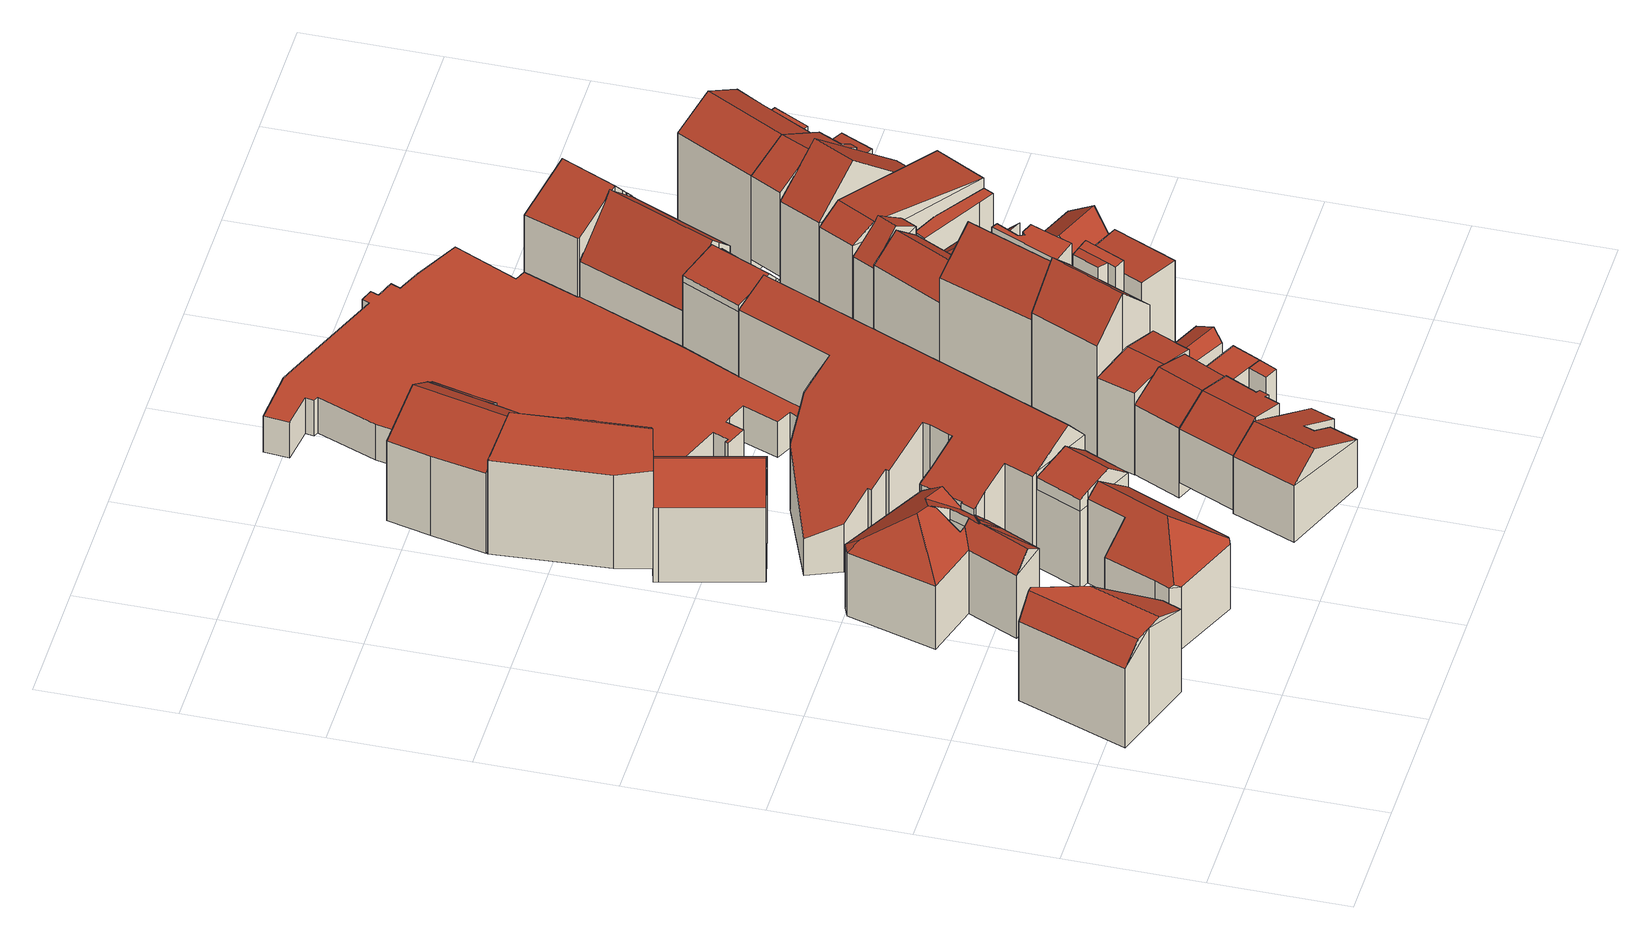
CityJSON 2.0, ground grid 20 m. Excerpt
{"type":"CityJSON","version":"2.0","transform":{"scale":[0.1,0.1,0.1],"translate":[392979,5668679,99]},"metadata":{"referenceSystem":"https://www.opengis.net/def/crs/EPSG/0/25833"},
"CityObjects":{
"building1":{"type":"Building","attributes":{"Dachtyp_tdc":"tdcFreeFormRoof","Gemeindeschluessel":14627140,"Dachneigung":1.87,"QualitaetDacherkennung":51,"Geometrietyp2DReferenz":"3000","function":"31001_9998","roofType":"5000","measuredHeight":16.52},"geometry":[{"type":"MultiSurface","lod":"2","boundaries":[[[0,1,2,3]],[[1,4,5,2]],[[4,6,7,5]],[[6,8,9,7]],[[8,10,11,9]],[[10,0,3,11]],[[12,13,4,1]],[[10,8,14,15]],[[14,6,13,12,0,15]],[[6,4,13]],[[8,6,14]],[[1,0,12]],[[0,10,15]],[[3,2,5,7,9,11]]],"semantics":{"surfaces":[{"type":"WallSurface"},{"type":"RoofSurface"},{"type":"GroundSurface"}],"values":[0,0,0,0,0,0,1,1,1,0,0,0,0,2]}}]},
"building2":{"type":"Building","attributes":{"Dachtyp_tdc":"tdcFreeFormRoof","Gemeindeschluessel":14627140,"Dachneigung":38.95,"QualitaetDacherkennung":54,"Geometrietyp2DReferenz":"3000","function":"31001_9998","roofType":"5000","measuredHeight":16.06},"geometry":[{"type":"MultiSurface","lod":"2","boundaries":[[[16,17,18,19]],[[17,20,21,18]],[[20,22,23,21]],[[22,24,25,23]],[[24,26,27,25]],[[26,28,29,27]],[[28,30,31,29]],[[30,32,33,31]],[[32,16,19,33]],[[20,34,35,36,22]],[[17,16,37,35,34]],[[37,32,30,28,26,24,36,35]],[[20,17,34]],[[24,22,36]],[[16,32,37]],[[19,18,21,23,25,27,29,31,33]]],"semantics":{"surfaces":[{"type":"WallSurface"},{"type":"RoofSurface"},{"type":"GroundSurface"}],"values":[0,0,0,0,0,0,0,0,0,1,1,1,0,0,0,2]}}]},
"building3":{"type":"Building","attributes":{"Dachtyp_tdc":"tdcFreeFormRoof","Gemeindeschluessel":14627140,"Dachneigung":36.06,"QualitaetDacherkennung":13,"Geometrietyp2DReferenz":"3000","function":"31001_9998","roofType":"5000","measuredHeight":15.7},"geometry":[{"type":"MultiSurface","lod":"2","boundaries":[[[38,39,40,41]],[[39,42,43,40]],[[42,44,45,43]],[[44,46,47,45]],[[46,48,49,47]],[[48,50,51,49]],[[50,52,53,51]],[[54,55,56,57]],[[55,58,59,56]],[[58,60,61,59]],[[60,62,63,61]],[[62,64,65,63]],[[64,54,57,65]],[[52,66,67,53]],[[66,68,69,67]],[[68,70,71,69]],[[70,72,73,71]],[[72,74,75,73]],[[74,38,41,75]],[[70,68,76]],[[77,76,68,66]],[[78,79,80,81,77,66,52]],[[52,50,82,83,84,85,78]],[[86,46,44]],[[83,46,86]],[[83,48,46]],[[82,48,83]],[[42,86,44]],[[39,86,42]],[[39,83,86]],[[83,39,84]],[[87,88,89,85,84,39,38,90,81,80]],[[74,91,90,38]],[[91,72,70,76,77,81,90]],[[54,78,85,89,55]],[[55,89,88,58]],[[58,88,87,60]],[[64,79,78,54]],[[62,80,79,64]],[[60,87,80,62]],[[48,82,50]],[[72,91,74]],[[41,40,43,45,47,49,51,53,67,69,71,73,75],[57,56,59,61,63,65]],[[54,78,52]]],"semantics":{"surfaces":[{"type":"WallSurface"},{"type":"RoofSurface"},{"type":"GroundSurface"},{"type":"ClosureSurface"}],"values":[0,0,0,0,0,0,0,0,0,0,0,0,0,0,0,0,0,0,0,1,1,1,1,1,1,1,1,1,1,1,1,1,1,1,0,0,0,0,0,0,0,0,2,3]}}]},
"building4":{"type":"Building","attributes":{"Dachtyp_tdc":"tdcFreeFormRoof","Gemeindeschluessel":14627140,"Dachneigung":14.38,"QualitaetDacherkennung":45,"Geometrietyp2DReferenz":"3000","function":"31001_9998","roofType":"5000","measuredHeight":16.82},"geometry":[{"type":"MultiSurface","lod":"2","boundaries":[[[92,93,33,19]],[[93,94,95,33]],[[94,96,97,95]],[[96,98,99,97]],[[98,100,101,99]],[[100,102,103,101]],[[102,92,19,103]],[[104,105,106,107,108]],[[109,110,111,104,108,92]],[[98,111,110,100]],[[96,105,104,111,98]],[[100,110,109,102]],[[102,109,92]],[[93,107,106,94]],[[92,108,107,93]],[[94,106,105,96]],[[19,33,95,97,99,101,103]]],"semantics":{"surfaces":[{"type":"WallSurface"},{"type":"RoofSurface"},{"type":"GroundSurface"}],"values":[0,0,0,0,0,0,0,1,1,0,0,0,0,0,0,0,2]}}]},
"building5":{"type":"Building","attributes":{"Dachtyp_tdc":"tdcFreeFormRoof","Gemeindeschluessel":14627140,"Dachneigung":36.88,"QualitaetDacherkennung":67,"Geometrietyp2DReferenz":"3000","function":"31001_9998","roofType":"5000","measuredHeight":16.78},"geometry":[{"type":"MultiSurface","lod":"2","boundaries":[[[112,113,114,115]],[[113,116,117,114]],[[116,118,119,117]],[[118,120,121,119]],[[120,122,123,121]],[[122,112,115,123]],[[112,122,120,124,125]],[[113,125,124,118,116]],[[120,118,124]],[[113,112,125]],[[115,114,117,119,121,123]]],"semantics":{"surfaces":[{"type":"WallSurface"},{"type":"RoofSurface"},{"type":"GroundSurface"}],"values":[0,0,0,0,0,0,1,1,0,0,2]}}]},
"building6":{"type":"Building","attributes":{"Dachtyp_tdc":"tdcFreeFormRoof","Gemeindeschluessel":14627140,"Dachneigung":43.66,"QualitaetDacherkennung":63,"Geometrietyp2DReferenz":"3000","function":"31001_9998","roofType":"5000","measuredHeight":20.59},"geometry":[{"type":"MultiSurface","lod":"2","boundaries":[[[126,127,128,129]],[[127,130,131,128]],[[130,132,133,131]],[[132,134,135,133]],[[134,136,137,135]],[[136,138,139,137]],[[138,140,141,139]],[[140,142,143,141]],[[142,144,145,143]],[[144,146,147,145]],[[146,148,149,147]],[[148,150,151,149]],[[150,152,153,151]],[[152,126,129,153]],[[148,154,155,152,150]],[[134,132,130,127,126,155,154,146,144,142,140,138,136]],[[148,146,154]],[[126,152,155]],[[129,128,131,133,135,137,139,141,143,145,147,149,151,153]]],"semantics":{"surfaces":[{"type":"WallSurface"},{"type":"RoofSurface"},{"type":"GroundSurface"}],"values":[0,0,0,0,0,0,0,0,0,0,0,0,0,0,1,1,0,0,2]}}]},
"building7":{"type":"Building","attributes":{"Gemeindeschluessel":14627140,"Geometrietyp2DReferenz":"3000","function":"31001_9998","roofType":"9999"},"children":["building7-1","building7-2"]},
"building7-1":{"type":"BuildingPart","attributes":{"Dachtyp_tdc":"tdcPolyFlatRoof","Dachneigung":33.95,"QualitaetDacherkennung":82,"Geometrietyp2DReferenz":"3000","roofType":"2100","measuredHeight":15.8},"parents":["building7"],"geometry":[{"type":"MultiSurface","lod":"2","boundaries":[[[156,157,158,159]],[[157,160,161,158]],[[160,162,163,161]],[[162,164,165,163]],[[162,160,157,156,166,164]],[[165,159,158,161,163]],[[156,159,165,164,166]]],"semantics":{"surfaces":[{"type":"WallSurface"},{"type":"RoofSurface"},{"type":"GroundSurface"},{"type":"ClosureSurface"}],"values":[0,0,0,0,1,2,3]}}]},
"building7-2":{"type":"BuildingPart","attributes":{"Dachtyp_tdc":"tdcGableRoof","Dachneigung":33.78,"QualitaetDacherkennung":69,"Geometrietyp2DReferenz":"3000","roofType":"3100","measuredHeight":18.26},"parents":["building7"],"geometry":[{"type":"MultiSurface","lod":"2","boundaries":[[[164,167,168,165]],[[167,169,170,168]],[[169,171,172,170]],[[171,173,174,172]],[[173,175,176,174]],[[175,177,178,176]],[[177,179,180,178]],[[179,181,182,180]],[[181,183,184,182]],[[183,185,156,159,184]],[[181,179,177,175,173,171]],[[171,169,167,164,166,185,183,181]],[[165,168,170,172,174,176,178,180,182,184,159]],[[166,156,185]],[[165,159,156,166,164]]],"semantics":{"surfaces":[{"type":"WallSurface"},{"type":"RoofSurface"},{"type":"GroundSurface"},{"type":"ClosureSurface"}],"values":[0,0,0,0,0,0,0,0,0,0,1,1,2,0,3]}}]},
"building8":{"type":"Building","attributes":{"Dachtyp_tdc":"tdcFreeFormRoof","Gemeindeschluessel":14627140,"Dachneigung":26.78,"QualitaetDacherkennung":41,"Geometrietyp2DReferenz":"3000","function":"31001_9998","roofType":"5000","measuredHeight":12.93},"geometry":[{"type":"MultiSurface","lod":"2","boundaries":[[[186,187,188,189]],[[187,190,191,188]],[[190,192,193,191]],[[192,194,195,193]],[[194,196,197,195]],[[196,198,199,197]],[[198,200,201,199]],[[200,202,203,201]],[[202,186,189,203]],[[196,194,192,190,187,186,202,204,205]],[[205,204,200,198]],[[198,196,205]],[[202,200,204]],[[189,188,191,193,195,197,199,201,203]]],"semantics":{"surfaces":[{"type":"WallSurface"},{"type":"RoofSurface"},{"type":"GroundSurface"}],"values":[0,0,0,0,0,0,0,0,0,1,1,0,0,2]}}]},
"building9":{"type":"Building","attributes":{"Dachtyp_tdc":"tdcFreeFormRoof","Gemeindeschluessel":14627140,"Dachneigung":27.76,"QualitaetDacherkennung":15,"Geometrietyp2DReferenz":"3000","function":"31001_9998","roofType":"5000","measuredHeight":20.2},"geometry":[{"type":"MultiSurface","lod":"2","boundaries":[[[206,207,208,209]],[[207,210,211,208]],[[210,212,213,211]],[[212,214,215,213]],[[214,216,217,215]],[[216,218,219,217]],[[218,220,221,219]],[[220,222,223,221]],[[222,224,225,223]],[[224,226,227,225]],[[226,228,229,227]],[[228,230,231,229]],[[230,232,233,231]],[[232,234,235,233]],[[234,236,237,235]],[[236,238,239,237]],[[238,240,241,239]],[[240,242,243,241]],[[242,244,245,243]],[[244,246,247,245]],[[246,248,249,247]],[[248,250,251,249]],[[250,252,253,251]],[[252,254,255,253]],[[254,256,257,255]],[[256,258,259,257]],[[258,260,261,259]],[[260,262,263,261]],[[262,264,265,263]],[[264,266,267,265]],[[266,268,269,267]],[[268,270,271,269]],[[270,272,273,271]],[[272,274,275,273]],[[274,276,277,275]],[[276,206,209,277]],[[278,272,270,268,266,264,262,260,258,256,254,252,250,248,246,244,242,240,238,236,234,232,230,228,226,224,222,220,218,216,279]],[[206,276,274,278,279,214,212,210,207]],[[274,272,278]],[[216,214,279]],[[209,208,211,213,215,217,219,221,223,225,227,229,231,233,235,237,239,241,243,245,247,249,251,253,255,257,259,261,263,265,267,269,271,273,275,277]]],"semantics":{"surfaces":[{"type":"WallSurface"},{"type":"RoofSurface"},{"type":"GroundSurface"}],"values":[0,0,0,0,0,0,0,0,0,0,0,0,0,0,0,0,0,0,0,0,0,0,0,0,0,0,0,0,0,0,0,0,0,0,0,0,1,1,0,0,2]}}]},
"building10":{"type":"Building","attributes":{"Dachtyp_tdc":"tdcGableRoof","Gemeindeschluessel":14627140,"Dachneigung":34.75,"QualitaetDacherkennung":62,"Geometrietyp2DReferenz":"3000","function":"31001_9998","roofType":"3100","measuredHeight":12.68},"geometry":[{"type":"MultiSurface","lod":"2","boundaries":[[[280,281,282,283]],[[281,284,285,282]],[[284,286,287,285]],[[286,288,289,287]],[[288,290,291,289]],[[290,292,293,291]],[[292,294,295,293]],[[294,296,297,295]],[[296,298,299,297]],[[298,280,283,299]],[[294,292,290,288]],[[288,286,284,281,280,298,296,294]],[[283,282,285,287,289,291,293,295,297,299]]],"semantics":{"surfaces":[{"type":"WallSurface"},{"type":"RoofSurface"},{"type":"GroundSurface"}],"values":[0,0,0,0,0,0,0,0,0,0,1,1,2]}}]},
"building11":{"type":"Building","attributes":{"Gemeindeschluessel":14627140,"Geometrietyp2DReferenz":"3000","function":"31001_9998","roofType":"9999"},"children":["building11-1","building11-2","building11-3"]},
"building11-1":{"type":"BuildingPart","attributes":{"Dachtyp_tdc":"tdcPolyFlatRoof","Dachneigung":0,"QualitaetDacherkennung":48,"Geometrietyp2DReferenz":"3000","roofType":"1000","measuredHeight":9.02},"parents":["building11"],"geometry":[{"type":"MultiSurface","lod":"2","boundaries":[[[300,301,302,303]],[[300,304,305,301]],[[304,306,307,305]],[[308,309,310,311]],[[309,312,313,310]],[[312,314,315,313]],[[312,309,308,306,304,300,303,314]],[[315,302,301,305,307,311,310,313]],[[303,302,315,314]],[[311,307,306,308]]],"semantics":{"surfaces":[{"type":"WallSurface"},{"type":"RoofSurface"},{"type":"GroundSurface"},{"type":"ClosureSurface"}],"values":[0,0,0,0,0,0,1,2,3,3]}}]},
"building11-2":{"type":"BuildingPart","attributes":{"Dachtyp_tdc":"tdcPolyFlatRoof","Dachneigung":0,"QualitaetDacherkennung":58,"Geometrietyp2DReferenz":"3000","roofType":"1000","measuredHeight":8.99},"parents":["building11"],"geometry":[{"type":"MultiSurface","lod":"2","boundaries":[[[314,316,317,315]],[[316,318,319,317]],[[318,303,302,319]],[[318,316,314,303]],[[302,315,317,319]],[[315,302,303,314]]],"semantics":{"surfaces":[{"type":"WallSurface"},{"type":"RoofSurface"},{"type":"GroundSurface"},{"type":"ClosureSurface"}],"values":[0,0,0,1,2,3]}}]},
"building11-3":{"type":"BuildingPart","attributes":{"Dachtyp_tdc":"tdcGableRoof","Dachneigung":33.58,"QualitaetDacherkennung":48,"Geometrietyp2DReferenz":"3000","roofType":"3100","measuredHeight":15.24},"parents":["building11"],"geometry":[{"type":"MultiSurface","lod":"2","boundaries":[[[320,321,308,311,322]],[[323,324,325,307,306]],[[324,326,327,325]],[[326,320,322,327]],[[328,294,329,320]],[[330,331,329,294,332]],[[324,332,294,328,326]],[[323,330,332,324]],[[321,331,330,323]],[[320,329,331,321]],[[326,328,320]],[[322,311,307,325,327]],[[306,308,321,323]],[[306,307,311,308]]],"semantics":{"surfaces":[{"type":"WallSurface"},{"type":"RoofSurface"},{"type":"GroundSurface"},{"type":"ClosureSurface"}],"values":[0,0,0,0,1,1,0,0,0,0,0,2,0,3]}}]},
"building12":{"type":"Building","attributes":{"Gemeindeschluessel":14627140,"Geometrietyp2DReferenz":"3000","function":"31001_9998","roofType":"9999"},"children":["building12-1","building12-2"]},
"building12-1":{"type":"BuildingPart","attributes":{"Dachtyp_tdc":"tdcGableRoof","Dachneigung":27.54,"QualitaetDacherkennung":9,"Geometrietyp2DReferenz":"3000","roofType":"3100","measuredHeight":10.43},"parents":["building12"],"geometry":[{"type":"MultiSurface","lod":"2","boundaries":[[[333,334,335,336]],[[334,337,338,335]],[[337,339,340,338]],[[334,333,341,342,341,343]],[[343,339,337,334]],[[344,345,346,345,336,335,338,340]],[[341,345,344,343]],[[346,345,341,342]],[[333,336,345,341]],[[340,339,343,344]]],"semantics":{"surfaces":[{"type":"WallSurface"},{"type":"RoofSurface"},{"type":"GroundSurface"},{"type":"ClosureSurface"}],"values":[0,0,0,1,1,2,3,3,0,3]}}]},
"building12-2":{"type":"BuildingPart","attributes":{"Dachtyp_tdc":"tdcGableRoof","Dachneigung":10.7,"QualitaetDacherkennung":43,"Geometrietyp2DReferenz":"3000","roofType":"3100","measuredHeight":15.12},"parents":["building12"],"geometry":[{"type":"MultiSurface","lod":"2","boundaries":[[[347,348,349,340,339]],[[348,350,351,349]],[[350,352,353,351]],[[352,354,355,353]],[[354,356,357,355]],[[356,358,346,357]],[[358,342,346]],[[356,354,352,350]],[[350,348,347,359,358,356]],[[345,344,340,349,351,353,355,357,346]],[[339,343,341,359,347]],[[344,345,341,343]],[[339,340,344,343]],[[359,341,342,358]],[[341,345,346,342]]],"semantics":{"surfaces":[{"type":"WallSurface"},{"type":"RoofSurface"},{"type":"GroundSurface"},{"type":"ClosureSurface"}],"values":[0,0,0,0,0,0,0,1,1,2,0,3,3,0,3]}}]},
"building13":{"type":"Building","attributes":{"Dachtyp_tdc":"tdcPolyFlatRoof","Gemeindeschluessel":14627140,"Dachneigung":0,"QualitaetDacherkennung":46,"Geometrietyp2DReferenz":"3000","function":"31001_9998","roofType":"1000","measuredHeight":6.1},"geometry":[{"type":"MultiSurface","lod":"2","boundaries":[[[360,361,362,363]],[[361,364,365,362]],[[364,366,367,365]],[[366,368,369,367]],[[368,370,371,369]],[[370,372,373,371]],[[372,374,375,373]],[[374,376,377,375]],[[376,378,379,377]],[[378,380,381,379]],[[380,382,383,381]],[[382,384,385,383]],[[384,386,387,385]],[[386,388,389,387]],[[388,390,391,389]],[[390,392,393,391]],[[392,394,395,393]],[[394,396,397,395]],[[396,398,273,397]],[[398,399,400,273]],[[399,401,271,400]],[[401,402,403,271]],[[402,404,405,403]],[[404,406,407,405]],[[406,408,409,407]],[[408,410,411,409]],[[410,412,413,411]],[[412,414,415,413]],[[414,416,417,415]],[[416,418,419,417]],[[418,420,421,419]],[[420,422,423,421]],[[422,424,425,423]],[[424,426,427,425]],[[426,428,429,427]],[[428,430,431,429]],[[430,432,433,431]],[[432,434,435,433]],[[434,436,437,435]],[[436,438,439,437]],[[438,440,441,439]],[[440,442,443,441]],[[442,444,445,443]],[[444,446,447,445]],[[446,448,449,447]],[[448,450,451,449]],[[450,452,453,451]],[[452,454,455,453]],[[454,456,457,455]],[[456,458,459,457]],[[458,360,363,459]],[[458,456,454,452,450,448,446,444,442,440,438,436,434,432,430,428,426,424,422,420,418,416,414,412,410,408,406,404,402,401,399,398,396,394,392,390,388,386,384,382,380,378,376,374,372,370,368,366,364,361,360]],[[363,362,365,367,369,371,373,375,377,379,381,383,385,387,389,391,393,395,397,273,400,271,403,405,407,409,411,413,415,417,419,421,423,425,427,429,431,433,435,437,439,441,443,445,447,449,451,453,455,457,459]]],"semantics":{"surfaces":[{"type":"WallSurface"},{"type":"RoofSurface"},{"type":"GroundSurface"}],"values":[0,0,0,0,0,0,0,0,0,0,0,0,0,0,0,0,0,0,0,0,0,0,0,0,0,0,0,0,0,0,0,0,0,0,0,0,0,0,0,0,0,0,0,0,0,0,0,0,0,0,0,1,2]}}]},
"building14":{"type":"Building","attributes":{"Gemeindeschluessel":14627140,"Geometrietyp2DReferenz":"3000","function":"31001_9998","roofType":"9999"},"children":["building14-1","building14-2","building14-3","building14-4"]},
"building14-1":{"type":"BuildingPart","attributes":{"Dachtyp_tdc":"tdcPolyFlatRoof","Dachneigung":5.02,"QualitaetDacherkennung":48,"Geometrietyp2DReferenz":"3000","roofType":"2100","measuredHeight":19.05},"parents":["building14"],"geometry":[{"type":"MultiSurface","lod":"2","boundaries":[[[460,461,462,463]],[[464,465,466,467]],[[465,468,469,466]],[[468,470,471,469]],[[470,460,463,471]],[[470,468,465,464,461,460]],[[463,462,467,466,469,471]],[[464,467,462,461]]],"semantics":{"surfaces":[{"type":"WallSurface"},{"type":"RoofSurface"},{"type":"GroundSurface"},{"type":"ClosureSurface"}],"values":[0,0,0,0,0,1,2,3]}}]},
"building14-2":{"type":"BuildingPart","attributes":{"Dachtyp_tdc":"tdcPolyFlatRoof","Dachneigung":2.65,"QualitaetDacherkennung":59,"Geometrietyp2DReferenz":"3000","roofType":"2100","measuredHeight":21.3},"parents":["building14"],"geometry":[{"type":"MultiSurface","lod":"2","boundaries":[[[472,473,474,475,476]],[[477,478,479,480,481]],[[478,482,483,479]],[[482,478,477,472,476]],[[475,474,480,479,483]],[[481,473,472,477]],[[481,480,474,473]],[[476,475,483,482]]],"semantics":{"surfaces":[{"type":"WallSurface"},{"type":"RoofSurface"},{"type":"GroundSurface"},{"type":"ClosureSurface"}],"values":[0,0,0,1,2,0,3,3]}}]},
"building14-3":{"type":"BuildingPart","attributes":{"Dachtyp_tdc":"tdcPolyFlatRoof","Dachneigung":0,"QualitaetDacherkennung":64,"Geometrietyp2DReferenz":"3000","roofType":"1000","measuredHeight":21.2},"parents":["building14"],"geometry":[{"type":"MultiSurface","lod":"2","boundaries":[[[484,485,486,462,461]],[[485,476,475,486]],[[482,487,488,483]],[[487,489,464,467,488]],[[489,487,482,476,485,484]],[[462,486,475,483,488,467]],[[483,475,476,482]],[[461,464,489,484]],[[461,462,467,464]]],"semantics":{"surfaces":[{"type":"WallSurface"},{"type":"RoofSurface"},{"type":"GroundSurface"},{"type":"ClosureSurface"}],"values":[0,0,0,0,1,2,3,0,3]}}]},
"building14-4":{"type":"BuildingPart","attributes":{"Dachtyp_tdc":"tdcGableRoof","Dachneigung":45.52,"QualitaetDacherkennung":48,"Geometrietyp2DReferenz":"3000","roofType":"3100","measuredHeight":24.96},"parents":["building14"],"geometry":[{"type":"MultiSurface","lod":"2","boundaries":[[[473,490,491,474]],[[490,492,493,491]],[[492,494,495,493]],[[494,496,497,495]],[[496,498,499,497]],[[498,500,501,499]],[[500,481,480,501]],[[498,496,494,492]],[[492,490,473,481,500,498]],[[474,491,493,495,497,499,501,480]],[[473,474,480,481]]],"semantics":{"surfaces":[{"type":"WallSurface"},{"type":"RoofSurface"},{"type":"GroundSurface"},{"type":"ClosureSurface"}],"values":[0,0,0,0,0,0,0,1,1,2,3]}}]},
"building15":{"type":"Building","attributes":{"Gemeindeschluessel":14627140,"Geometrietyp2DReferenz":"3000","function":"31001_9998","roofType":"9999"},"children":["building15-1","building15-2"]},
"building15-1":{"type":"BuildingPart","attributes":{"Dachtyp_tdc":"tdcPolyFlatRoof","Dachneigung":51,"QualitaetDacherkennung":76,"Geometrietyp2DReferenz":"3000","roofType":"2100","measuredHeight":17.67},"parents":["building15"],"geometry":[{"type":"MultiSurface","lod":"2","boundaries":[[[502,503,504,505,506,507]],[[503,508,509,504]],[[508,510,511,509]],[[510,512,513,511]],[[510,508,503,502,514,515,512]],[[513,505,504,509,511]],[[507,514,502]],[[505,513,512,515,506]],[[506,515,514,507]]],"semantics":{"surfaces":[{"type":"WallSurface"},{"type":"RoofSurface"},{"type":"GroundSurface"},{"type":"ClosureSurface"}],"values":[0,0,0,0,1,2,0,3,3]}}]},
"building15-2":{"type":"BuildingPart","attributes":{"Dachtyp_tdc":"tdcGableRoof","Dachneigung":11.38,"QualitaetDacherkennung":28,"Geometrietyp2DReferenz":"3000","roofType":"3100","measuredHeight":19.6},"parents":["building15"],"geometry":[{"type":"MultiSurface","lod":"2","boundaries":[[[516,517,518,397]],[[517,506,505,518]],[[519,520,277,513,512]],[[520,274,275,277]],[[274,521,273,275]],[[521,516,397,273]],[[522,523,524,525]],[[526,514,507,527,524,523,528,520]],[[520,528,274]],[[274,528,523,522,521]],[[517,527,507,506]],[[516,525,524,527,517]],[[519,526,520]],[[521,522,525,516]],[[397,518,505,513,277,275,273]],[[512,515,519]],[[513,505,506,515,512]],[[526,519,515,514]],[[506,507,514,515]]],"semantics":{"surfaces":[{"type":"WallSurface"},{"type":"RoofSurface"},{"type":"GroundSurface"},{"type":"ClosureSurface"}],"values":[0,0,0,0,0,0,1,1,0,0,0,0,0,0,2,0,3,0,3]}}]},
"building16":{"type":"Building","attributes":{"Gemeindeschluessel":14627140,"Geometrietyp2DReferenz":"3000","function":"31001_9998","roofType":"9999"},"children":["building16-1","building16-2","building16-3"]},
"building16-1":{"type":"BuildingPart","attributes":{"Dachtyp_tdc":"tdcPolyFlatRoof","Dachneigung":0,"QualitaetDacherkennung":73,"Geometrietyp2DReferenz":"3000","roofType":"1000","measuredHeight":20.21},"parents":["building16"],"geometry":[{"type":"MultiSurface","lod":"2","boundaries":[[[529,530,531,532,533,534,535]],[[536,537,538,539,540]],[[537,541,542,538]],[[541,543,544,542]],[[543,545,546,544]],[[545,547,548,549,550,546]],[[547,545,543,541,537,536,530,529,551,552]],[[533,532,539,538,542,544,546,550]],[[540,531,530,536]],[[539,532,531,540]],[[535,551,529]],[[552,548,547]],[[534,549,548,552,551,535]],[[533,550,549,534]]],"semantics":{"surfaces":[{"type":"WallSurface"},{"type":"RoofSurface"},{"type":"GroundSurface"},{"type":"ClosureSurface"}],"values":[0,0,0,0,0,0,1,2,0,3,0,0,3,3]}}]},
"building16-2":{"type":"BuildingPart","attributes":{"Dachtyp_tdc":"tdcGableRoof","Dachneigung":47.05,"QualitaetDacherkennung":68,"Geometrietyp2DReferenz":"3000","roofType":"3100","measuredHeight":24.15},"parents":["building16"],"geometry":[{"type":"MultiSurface","lod":"2","boundaries":[[[553,554,555,497]],[[554,540,539,555]],[[556,553,497,501]],[[540,554,557]],[[553,556,558]],[[554,553,558,557]],[[556,531,540,557,558]],[[497,555,539,532,501]],[[501,532,531,556]],[[532,539,540,531]]],"semantics":{"surfaces":[{"type":"WallSurface"},{"type":"RoofSurface"},{"type":"GroundSurface"},{"type":"ClosureSurface"}],"values":[0,0,0,0,0,1,1,2,0,3]}}]},
"building16-3":{"type":"BuildingPart","attributes":{"Dachtyp_tdc":"tdcGableRoof","Dachneigung":55,"QualitaetDacherkennung":11,"Geometrietyp2DReferenz":"3000","roofType":"3100","measuredHeight":20.65},"parents":["building16"],"geometry":[{"type":"MultiSurface","lod":"2","boundaries":[[[559,560,561,562]],[[563,564,565,560,559]],[[562,561,566]],[[566,535,534]],[[549,548,564,563]],[[567,469,568,488,533,550]],[[563,559,469,567]],[[559,562,568,469]],[[562,566,488,568]],[[566,534,533,488]],[[549,563,567,550]],[[564,548,552,569,565]],[[535,566,561,560,565,569,551]],[[551,569,552]],[[534,535,551,552,548,549]],[[534,549,550,533]]],"semantics":{"surfaces":[{"type":"WallSurface"},{"type":"GroundSurface"},{"type":"RoofSurface"},{"type":"ClosureSurface"}],"values":[0,0,0,0,0,1,0,0,0,0,0,2,2,0,3,3]}}]},
"building17":{"type":"Building","attributes":{"name":"Euro-Schulen","Dachtyp_tdc":"tdcFreeFormRoof","Gemeindeschluessel":14627140,"Dachneigung":50.23,"QualitaetDacherkennung":32,"Geometrietyp2DReferenz":"3000","function":"31001_3021","roofType":"5000","measuredHeight":20.09},"geometry":[{"type":"MultiSurface","lod":"2","boundaries":[[[570,571,518,504]],[[571,572,397,518]],[[572,573,395,397]],[[573,574,575,395]],[[574,576,577,575]],[[576,578,579,577]],[[578,580,581,579]],[[580,582,583,581]],[[582,584,585,583]],[[584,570,504,585]],[[586,587,588,589,590,591,592,593,594,595]],[[573,596,590,589]],[[571,591,590,596,572]],[[572,596,573]],[[578,586,595,580]],[[580,595,594,582]],[[582,594,593,584]],[[584,593,592,570]],[[570,592,591,571]],[[574,588,587,576]],[[573,589,588,574]],[[576,587,586,578]],[[504,518,397,395,575,577,579,581,583,585]]],"semantics":{"surfaces":[{"type":"WallSurface"},{"type":"RoofSurface"},{"type":"GroundSurface"}],"values":[0,0,0,0,0,0,0,0,0,0,1,1,0,0,0,0,0,0,0,0,0,0,2]}}]},
"building18":{"type":"Building","attributes":{"Gemeindeschluessel":14627140,"Geometrietyp2DReferenz":"3000","function":"31001_9998","roofType":"9999"},"children":["building18-1","building18-2"]},
"building18-1":{"type":"BuildingPart","attributes":{"Dachtyp_tdc":"tdcGableRoof","Dachneigung":37.24,"QualitaetDacherkennung":45,"Geometrietyp2DReferenz":"3000","roofType":"3100","measuredHeight":14.15},"parents":["building18"],"geometry":[{"type":"MultiSurface","lod":"2","boundaries":[[[597,598,599,600]],[[598,601,602,599]],[[601,603,604,602]],[[603,605,606,604]],[[605,607,608,606]],[[607,609,610,611,608]],[[605,603,601,598]],[[598,597,612,609,607,605]],[[600,599,602,604,606,608,611]],[[612,610,609]],[[597,600,611,610,612]]],"semantics":{"surfaces":[{"type":"WallSurface"},{"type":"RoofSurface"},{"type":"GroundSurface"},{"type":"ClosureSurface"}],"values":[0,0,0,0,0,0,1,1,2,0,3]}}]},
"building18-2":{"type":"BuildingPart","attributes":{"Dachtyp_tdc":"tdcPolyFlatRoof","Dachneigung":46.34,"QualitaetDacherkennung":43,"Geometrietyp2DReferenz":"3000","roofType":"2100","measuredHeight":14.3},"parents":["building18"],"geometry":[{"type":"MultiSurface","lod":"2","boundaries":[[[613,614,615,616]],[[614,617,597,600,615]],[[610,618,619,611]],[[618,613,616,619]],[[618,610,612,617,614,613]],[[616,615,600,611,619]],[[612,597,617]],[[610,611,600,597,612]]],"semantics":{"surfaces":[{"type":"WallSurface"},{"type":"RoofSurface"},{"type":"GroundSurface"},{"type":"ClosureSurface"}],"values":[0,0,0,0,1,2,0,3]}}]},
"building19":{"type":"Building","attributes":{"name":"Euro-Schulen","Dachtyp_tdc":"tdcGableRoof","Gemeindeschluessel":14627140,"Dachneigung":26.09,"QualitaetDacherkennung":37,"Geometrietyp2DReferenz":"3000","function":"31001_3021","roofType":"3100","measuredHeight":20.03},"geometry":[{"type":"MultiSurface","lod":"2","boundaries":[[[620,621,622,391]],[[621,623,624,622]],[[623,625,626,624]],[[625,627,581,626]],[[627,628,579,581]],[[628,629,577,579]],[[629,630,575,577]],[[630,631,632,575]],[[631,633,395,632]],[[633,634,393,395]],[[634,620,391,393]],[[631,630,629,628,627,625,623,621]],[[621,620,634,633,631]],[[391,622,624,626,581,579,577,575,632,395,393]]],"semantics":{"surfaces":[{"type":"WallSurface"},{"type":"RoofSurface"},{"type":"GroundSurface"}],"values":[0,0,0,0,0,0,0,0,0,0,0,1,1,2]}}]},
"building20":{"type":"Building","attributes":{"Dachtyp_tdc":"tdcFreeFormRoof","Gemeindeschluessel":14627140,"Dachneigung":40.57,"QualitaetDacherkennung":9,"Geometrietyp2DReferenz":"3000","function":"31001_9998","roofType":"5000","measuredHeight":7.72},"geometry":[{"type":"MultiSurface","lod":"2","boundaries":[[[635,636,637,638]],[[636,639,640,637]],[[639,641,642,640]],[[641,643,644,642]],[[643,645,646,644]],[[645,635,638,646]],[[647,648,645,643]],[[649,647,643,641]],[[649,641,639]],[[650,648,647,649,639,636]],[[650,636,635]],[[648,650,635,645]],[[638,637,640,642,644,646]]],"semantics":{"surfaces":[{"type":"WallSurface"},{"type":"RoofSurface"},{"type":"GroundSurface"}],"values":[0,0,0,0,0,0,1,1,1,1,1,1,2]}}]},
"building21":{"type":"Building","attributes":{"Gemeindeschluessel":14627140,"Geometrietyp2DReferenz":"3000","function":"31001_9998","roofType":"9999"},"children":["building21-1","building21-2","building21-3"]},
"building21-1":{"type":"BuildingPart","attributes":{"Dachtyp_tdc":"tdcGableRoof","Dachneigung":10.02,"QualitaetDacherkennung":19,"Geometrietyp2DReferenz":"3000","roofType":"3100","measuredHeight":17.42},"parents":["building21"],"geometry":[{"type":"MultiSurface","lod":"2","boundaries":[[[651,652,653,654,655]],[[652,656,657,653]],[[656,658,659,660,657]],[[656,652,661]],[[652,651,662,661]],[[658,656,661,662,663,664]],[[654,653,657,660,665,666]],[[666,665,667,659,658,668]],[[655,669,651]],[[665,660,659,667]],[[654,666,668,670,655]],[[655,670,669]],[[662,651,669,663]],[[664,671,668,658]],[[671,670,668]],[[663,669,670,671,664]]],"semantics":{"surfaces":[{"type":"WallSurface"},{"type":"RoofSurface"},{"type":"GroundSurface"},{"type":"ClosureSurface"}],"values":[0,0,0,0,1,1,2,0,0,3,3,3,0,0,3,3]}}]},
"building21-2":{"type":"BuildingPart","attributes":{"Dachtyp_tdc":"tdcPolyFlatRoof","Dachneigung":0,"QualitaetDacherkennung":33,"Geometrietyp2DReferenz":"3000","roofType":"1000","measuredHeight":12.29},"parents":["building21"],"geometry":[{"type":"MultiSurface","lod":"2","boundaries":[[[672,667,665,673]],[[659,674,675,660]],[[674,676,677,675]],[[676,678,679,677]],[[678,672,673,679]],[[678,676,674,659,667,672]],[[673,665,660,675,677,679]],[[660,665,667,659]]],"semantics":{"surfaces":[{"type":"WallSurface"},{"type":"RoofSurface"},{"type":"GroundSurface"},{"type":"ClosureSurface"}],"values":[0,0,0,0,0,1,2,3]}}]},
"building21-3":{"type":"BuildingPart","attributes":{"Dachtyp_tdc":"tdcGableRoof","Dachneigung":45.95,"QualitaetDacherkennung":56,"Geometrietyp2DReferenz":"3000","roofType":"3100","measuredHeight":17.9},"parents":["building21"],"geometry":[{"type":"MultiSurface","lod":"2","boundaries":[[[671,680,681,666,668]],[[680,682,683,681]],[[682,655,654,683]],[[682,680,684]],[[680,671,664,685,684]],[[655,682,684,685,663,669]],[[666,681,683,654]],[[666,654,655,670,668]],[[668,670,671]],[[685,664,663]],[[669,670,655]],[[663,664,671,670,669]]],"semantics":{"surfaces":[{"type":"WallSurface"},{"type":"RoofSurface"},{"type":"GroundSurface"},{"type":"ClosureSurface"}],"values":[0,0,0,0,1,1,2,3,3,0,3,3]}}]},
"building22":{"type":"Building","attributes":{"Dachtyp_tdc":"tdcFreeFormRoof","Gemeindeschluessel":14627140,"Dachneigung":40.53,"QualitaetDacherkennung":25,"Geometrietyp2DReferenz":"3000","function":"31001_9998","roofType":"5000","measuredHeight":22.29},"geometry":[{"type":"MultiSurface","lod":"2","boundaries":[[[686,687,688,653]],[[687,689,690,688]],[[689,691,692,690]],[[691,693,694,692]],[[693,695,657,694]],[[695,686,653,657]],[[695,693,691,689,696,697]],[[697,696,687,686]],[[686,695,697]],[[689,687,696]],[[653,688,690,692,694,657]]],"semantics":{"surfaces":[{"type":"WallSurface"},{"type":"RoofSurface"},{"type":"GroundSurface"}],"values":[0,0,0,0,0,0,1,1,0,0,2]}}]},
"building23":{"type":"Building","attributes":{"Dachtyp_tdc":"tdcGableRoof","Gemeindeschluessel":14627140,"Dachneigung":29.98,"QualitaetDacherkennung":76,"Geometrietyp2DReferenz":"3000","function":"31001_9998","roofType":"3100","measuredHeight":17.86},"geometry":[{"type":"MultiSurface","lod":"2","boundaries":[[[698,699,700,701]],[[699,702,703,700]],[[702,704,705,703]],[[704,706,707,705]],[[706,708,709,707]],[[708,710,711,709]],[[710,712,713,711]],[[712,714,715,713]],[[714,716,717,715]],[[716,698,701,717]],[[712,710,708,706]],[[706,704,702,699,698,716,714,712]],[[701,700,703,705,707,709,711,713,715,717]]],"semantics":{"surfaces":[{"type":"WallSurface"},{"type":"RoofSurface"},{"type":"GroundSurface"}],"values":[0,0,0,0,0,0,0,0,0,0,1,1,2]}}]},
"building24":{"type":"Building","attributes":{"Gemeindeschluessel":14627140,"Geometrietyp2DReferenz":"3000","function":"31001_9998","roofType":"9999"},"children":["building24-1","building24-2","building24-3"]},
"building24-1":{"type":"BuildingPart","attributes":{"Dachtyp_tdc":"tdcPolyFlatRoof","Dachneigung":0,"QualitaetDacherkennung":65,"Geometrietyp2DReferenz":"3000","roofType":"1000","measuredHeight":15.26},"parents":["building24"],"geometry":[{"type":"MultiSurface","lod":"2","boundaries":[[[718,719,720,721]],[[719,722,723,720]],[[722,724,725,723]],[[726,727,728,729]],[[727,730,731,728]],[[730,732,731]],[[718,721,733]],[[730,727,726,724,722,719,718]],[[720,723,725,729,728,731,721]],[[729,725,724,726]],[[733,732,730,718]],[[733,721,731,732]]],"semantics":{"surfaces":[{"type":"WallSurface"},{"type":"RoofSurface"},{"type":"GroundSurface"},{"type":"ClosureSurface"}],"values":[0,0,0,0,0,0,0,1,2,3,0,3]}}]},
"building24-2":{"type":"BuildingPart","attributes":{"Dachtyp_tdc":"tdcPolyFlatRoof","Dachneigung":3.53,"QualitaetDacherkennung":83,"Geometrietyp2DReferenz":"3000","roofType":"2100","measuredHeight":6.55},"parents":["building24"],"geometry":[{"type":"MultiSurface","lod":"2","boundaries":[[[732,734,735,731]],[[734,736,737,735]],[[736,738,739,737]],[[738,740,741,739]],[[740,742,743,741]],[[742,744,745,743]],[[744,733,721,745]],[[744,742,740,738,736,734,732,733]],[[731,735,737,739,741,743,745,721]],[[732,731,721,733]]],"semantics":{"surfaces":[{"type":"WallSurface"},{"type":"RoofSurface"},{"type":"GroundSurface"},{"type":"ClosureSurface"}],"values":[0,0,0,0,0,0,0,1,2,3]}}]},
"building24-3":{"type":"BuildingPart","attributes":{"Dachtyp_tdc":"tdcGableRoof","Dachneigung":30.03,"QualitaetDacherkennung":82,"Geometrietyp2DReferenz":"3000","roofType":"3100","measuredHeight":20.5},"parents":["building24"],"geometry":[{"type":"MultiSurface","lod":"2","boundaries":[[[746,747,748,749]],[[747,750,726,729,748]],[[751,710,752,725,724]],[[710,746,749,752]],[[710,712,753,746]],[[754,755,753,712,756]],[[751,756,712,710]],[[750,754,756,751]],[[747,755,754,750]],[[746,753,755,747]],[[749,748,729,725,752]],[[724,726,750,751]],[[724,725,729,726]]],"semantics":{"surfaces":[{"type":"WallSurface"},{"type":"RoofSurface"},{"type":"GroundSurface"},{"type":"ClosureSurface"}],"values":[0,0,0,0,1,1,0,0,0,0,2,0,3]}}]}
},
"vertices":[
[55,145,212],[0,163,183],[0,163,47],[55,145,47],[60,323,183],[60,323,47],[99,317,211],[99,317,47],[144,149,187],[144,149,47],[131,120,188],[131,120,47],[30,153,211],[92,318,211],[119,241,213],[80,136,213],
[402,262,151],[335,109,151],[335,109,42],[402,262,42],[319,102,152],[319,102,42],[223,143,148],[223,143,42],[215,158,149],[215,158,42],[225,180,149],[225,180,42],[257,257,148],[257,257,42],[299,240,186],[299,240,42],[324,297,186],[324,297,42],[326,105,156],[296,181,203],[218,152,154],[343,288,203],
[297,463,155],[289,443,155],[289,443,47],[297,463,47],[291,442,155],[291,442,47],[284,423,155],[284,423,47],[273,401,155],[273,401,47],[245,343,155],[245,343,47],[183,358,155],[183,358,47],[218,432,155],[218,432,47],[246,445,155],[261,440,155],[261,440,47],[246,445,47],[274,472,155],[274,472,47],[246,490,155],[246,490,47],[244,483,155],[244,483,47],[234,448,155],[234,448,47],[135,456,155],[135,456,47],[173,586,155],[173,586,47],[189,593,155],[189,593,47],[322,523,155],[322,523,47],[299,462,155],[299,462,47],[188,573,168],[218,502,204],[246,445,170],[234,448,170],[244,483,196],[239,493,202],[214,351,177],[249,424,178],[249,426,177],[256,442,177],[267,431,169],[246,490,197],[274,472,173],[261,440,173],[278,507,180],[310,492,178],
[402,262,175],[324,297,175],[309,304,175],[309,304,42],[339,371,175],[339,371,42],[428,330,175],[428,330,42],[431,329,175],[431,329,42],[432,329,175],[432,329,42],[394,346,210],[339,371,195],[309,304,195],[324,297,199],[364,279,210],[432,329,176],[431,329,176],[428,330,179],
[320,733,172],[217,708,171],[217,708,44],[320,733,44],[182,845,171],[182,845,44],[180,852,171],[180,852,44],[276,880,177],[276,880,44],[282,878,172],[282,878,44],[231,867,212],[269,721,212],
[251,1039,236],[255,995,236],[255,995,67],[251,1039,67],[281,997,215],[281,997,67],[284,995,213],[284,995,67],[279,984,218],[279,984,67],[279,976,218],[279,976,67],[287,961,213],[287,961,67],[285,954,214],[285,954,67],[274,940,224],[274,940,67],[272,939,226],[272,939,67],[276,880,226],[276,880,67],[180,852,235],[180,852,67],[167,903,227],[167,903,67],[155,1071,227],[155,1071,67],[219,863,273],[205,1055,273],
[290,1188,229],[304,1185,219],[304,1185,72],[290,1188,72],[288,1118,219],[288,1118,72],[283,1092,219],[283,1092,72],[267,1095,230],[267,1095,72],[272,1115,230],
[253,1039,230],[253,1039,72],[251,1039,231],[251,1039,72],[215,1051,255],[215,1051,72],[155,1071,213],[155,1071,72],[150,1072,209],[150,1072,72],[167,1152,208],[167,1152,72],[183,1216,208],[183,1216,72],[250,1198,255],[250,1198,72],[286,1189,232],[286,1189,72],[290,1188,230],
[681,85,98],[667,50,98],[667,50,33],[681,85,33],[603,75,133],[603,75,33],[597,59,133],[597,59,33],[630,46,115],[630,46,33],[614,5,115],[614,5,33],[483,57,130],[483,57,33],[521,150,131],[521,150,33],[613,111,135],[613,111,33],[563,132,162],[526,40,162],
[603,729,203],[574,661,203],[574,661,39],[603,729,39],[502,494,203],[502,494,39],[488,460,203],[488,460,39],[431,329,203],[431,329,39],[339,371,205],[339,371,39],[332,374,201],[332,374,39],[350,417,201],[350,417,39],[311,434,179],[311,434,39],[292,441,168],[292,441,39],[289,443,166],[289,443,39],[297,463,166],[297,463,39],[299,462,167],[299,462,39],[322,523,165],[322,523,39],[323,526,165],[323,526,39],[327,524,168],[327,524,39],[346,515,179],[346,515,39],[386,498,202],[386,498,39],[388,503,202],[388,503,39],[401,532,202],[401,532,39],[405,543,201],[405,543,39],[340,572,164],[340,572,39],[342,577,164],[342,577,39],[315,589,148],[315,589,39],[317,595,148],[317,595,39],[269,615,121],[269,615,39],[249,665,101],[249,665,39],[376,716,152],[376,716,39],[426,715,176],[426,715,39],[439,715,182],[439,715,39],[444,715,185],[444,715,39],[458,709,193],[458,709,39],[494,693,213],[494,693,39],[554,832,214],[554,832,39],[625,799,211],[625,799,39],[631,796,203],[631,796,39],[601,810,241],[401,343,241],
[635,143,154],[629,129,154],[629,129,39],[635,143,39],[622,132,156],[622,132,39],[613,111,156],[613,111,39],[566,131,165],[566,131,39],[521,150,132],[521,150,39],[558,233,131],[558,233,39],[603,213,165],[603,213,39],[651,193,156],[651,193,39],[628,146,156],[628,146,39],
[671,216,103],[671,216,13],[735,184,13],[735,184,103],[663,200,103],[663,200,13],[656,203,103],[656,203,13],[684,258,103],[693,254,103],[693,254,13],[684,258,13],[775,215,103],[775,215,13],[755,174,103],[755,174,13],
[742,148,103],[742,148,13],[722,157,103],[722,157,13],
[590,302,132],[684,258,132],[590,302,13],[656,203,132],[651,193,132],[651,193,13],[558,233,132],[558,233,13],[558,233,133],[635,281,165],[656,203,153],[684,258,153],[651,193,153],
[804,273,101],[791,246,116],[791,246,12],[804,273,12],[785,233,96],[785,233,12],[702,274,98],[702,274,12],[720,310,102],[712,313,102],[708,285,116],[708,285,12],[720,310,12],[712,313,12],
[702,274,154],[693,254,154],[693,254,12],[645,276,163],[645,276,12],[590,302,152],[590,302,12],[610,358,151],[610,358,12],[668,332,163],[668,332,12],[712,313,155],[720,310,153],
[314,1382,100],[318,1419,100],[318,1419,39],[314,1382,39],[401,1413,100],[401,1413,39],[422,1405,100],[422,1405,39],[579,1342,100],[579,1342,39],[584,1353,100],[584,1353,39],[603,1346,100],[603,1346,39],[598,1334,100],[598,1334,39],[617,1327,100],[617,1327,39],[625,1324,100],[625,1324,39],[619,1310,100],[619,1310,39],[624,1308,100],[624,1308,39],[654,1295,100],[654,1295,39],[720,1261,100],[720,1261,39],[676,1167,100],[676,1167,39],[692,1160,100],[692,1160,39],[660,1079,100],[660,1079,39],[661,1076,100],[661,1076,39],[595,919,100],[595,919,39],[554,832,100],[515,742,100],[515,742,39],[494,693,100],[473,702,100],[473,702,39],[499,748,100],[499,748,39],[476,759,100],[476,759,39],[496,811,100],[496,811,39],[468,822,100],[468,822,39],[459,825,100],[459,825,39],[449,798,100],[449,798,39],[417,811,100],[417,811,39],[419,816,100],[419,816,39],[425,813,100],[425,813,39],[434,836,100],[434,836,39],[355,866,100],[355,866,39],[345,839,100],[345,839,39],[324,848,100],[324,848,39],[335,875,100],[335,875,39],[306,886,100],[306,886,39],[348,993,100],[348,993,39],[379,1072,100],[379,1072,39],[387,1092,100],[387,1092,39],[352,1106,100],[352,1106,39],[335,1117,100],[335,1117,39],[324,1132,100],[324,1132,39],[317,1150,100],[317,1150,39],[317,1168,100],[317,1168,39],[332,1241,100],[332,1241,39],[339,1271,100],[339,1271,39],[373,1359,100],[373,1359,39],[366,1362,100],[366,1362,39],[368,1375,100],[368,1375,39],
[756,335,201],[769,363,201],[769,363,11],[756,335,11],[797,422,201],[826,411,199],[826,411,11],[797,422,11],[861,399,195],[861,399,11],[819,306,195],[819,306,11],
[746,392,224],[746,392,204],[746,392,11],[759,382,11],[759,382,223],[763,431,224],[772,429,223],[772,429,11],[763,431,11],[763,431,204],[780,427,223],[780,427,11],
[769,363,223],[753,370,223],[753,370,11],[791,424,223],[791,424,11],[797,422,223],
[712,313,203],[712,313,11],[660,336,260],[660,336,11],[610,358,205],[610,358,11],[655,459,205],[655,459,11],[709,445,260],[709,445,11],[753,434,215],[753,434,11],
[670,886,216],[686,878,193],[686,878,39],[670,886,39],[670,886,211],[670,886,213],[675,857,193],[675,857,39],[658,823,193],[658,823,39],[646,829,210],[646,829,39],[654,848,212],[650,838,211],
[595,919,211],[664,888,211],[664,888,39],[646,829,211],[631,796,211],[554,832,211],[554,832,222],[612,805,235],[652,894,235],[595,919,222],[646,829,212],[664,888,220],[625,799,219],
[798,441,213],[760,451,213],[760,451,204],[760,451,11],[798,441,11],[798,441,163],[798,441,189],[804,552,213],[813,547,213],[813,547,11],[804,552,11],[804,552,202],[796,514,213],[796,514,11],[800,505,213],[800,505,11],[805,510,213],[805,510,11],[822,503,213],[822,503,182],[822,503,163],[822,503,11],[804,457,213],[807,465,213],
[655,459,193],[711,599,191],[711,599,11],[753,434,204],[762,573,252],[709,445,252],
[861,399,163],[861,399,167],[809,420,166],[809,420,163],[894,471,163],[894,471,185],[876,431,217],[791,424,163],[894,471,11],[809,420,11],[805,460,217],
[686,878,161],[664,888,161],[595,919,161],[661,1076,161],[747,1040,161],[747,1040,39],[754,1037,161],[754,1037,39],[756,1036,161],[756,1036,39],[766,1032,161],[766,1032,39],[759,1020,161],[759,1020,39],[693,892,161],[693,892,39],[756,1036,206],[754,1037,208],[747,1040,215],[722,1051,240],[654,893,240],[664,888,230],[686,878,208],[693,892,207],[759,1020,198],[766,1032,197],[595,919,162],
[787,560,148],[750,579,182],[750,579,40],[787,560,40],[711,599,148],[711,599,40],[764,702,149],[764,702,40],[803,682,182],[803,682,40],[839,664,148],[839,664,40],[804,594,148],[804,594,143],[804,594,40],[802,590,148],
[859,528,181],[813,547,183],[813,547,40],[859,528,40],[787,560,183],[875,560,143],[875,560,40],
[692,1160,198],[770,1128,239],[770,1128,39],[783,1122,223],[783,1122,39],[807,1112,193],[807,1112,39],[766,1032,198],[756,1036,210],[754,1037,212],[747,1040,221],[732,1046,239],[732,1046,39],[661,1076,201],[660,1079,200],
[825,607,91],[853,656,91],[853,656,38],[825,607,38],[943,604,91],[943,604,38],[935,590,91],[935,590,38],[915,601,91],[915,601,38],[895,566,91],[895,566,38],[913,612,98],[885,605,115],[932,601,98],[863,618,115],
[781,735,161],[809,788,160],[809,788,10],[781,735,10],[781,735,143],[1014,680,149],[1014,680,10],[973,606,150],[973,606,133],[973,606,10],[842,771,184],[811,714,184],[813,713,183],[829,702,180],[901,654,10],[851,687,10],[901,654,133],[851,687,157],[794,726,160],[832,700,158],[851,687,163],
[862,672,133],[862,672,10],[965,591,133],[965,591,10],[943,604,133],[943,604,10],[853,656,133],[853,656,10],
[839,664,163],[839,664,10],[764,702,143],[764,702,10],[803,682,189],[818,710,189],
[809,788,167],[839,849,167],[839,849,10],[975,780,161],[975,780,10],[976,780,160],[976,780,10],[1045,744,94],[1045,744,10],[1014,680,92],[900,818,233],[869,757,233],
[965,798,175],[981,790,164],[981,790,39],[965,798,39],[976,780,164],[976,780,39],[975,780,165],[975,780,39],[893,821,217],[893,821,39],[839,849,182],[839,849,39],[863,895,182],[863,895,39],[916,867,217],[916,867,39],[970,839,182],[970,839,39],[982,833,175],[982,833,39],
[1001,853,165],[983,863,165],[983,863,12],[1001,853,12],[970,839,165],[970,839,12],[967,841,165],[967,841,12],[1007,916,165],[1028,905,165],[1028,905,12],[1007,916,12],[1020,890,165],[1020,890,12],[1020,890,74],[1001,853,76],
[1047,875,74],[1047,875,12],[1043,868,74],[1043,868,12],[1105,834,74],[1105,834,12],[1078,785,78],[1078,785,12],[1029,809,78],[1029,809,12],[989,829,78],[989,829,12],
[925,1011,182],[1030,957,182],[1030,957,12],[925,1011,12],[1007,916,182],[967,841,182],[863,895,12],[978,983,217],[1007,916,184],[1030,957,184],[967,841,184]
]}
